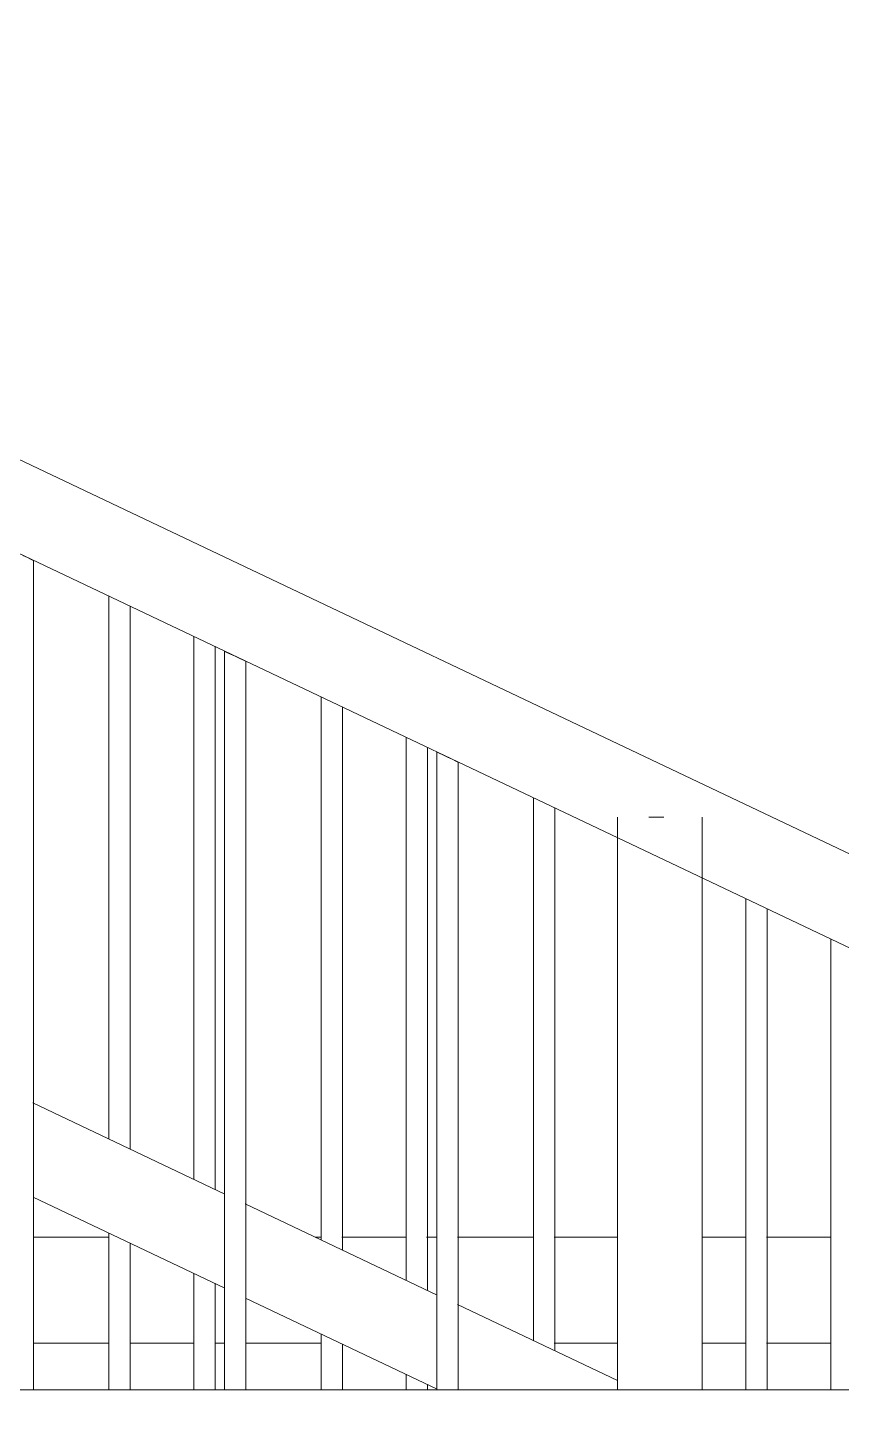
# Model space of a CAD drawing. Header units: millimetres. Extents: x -515342 to 330399, y -224905 to 507333.
# Drawn here: x 202460 to 202843, y -50915 to -50260 of the extents above; entities that cross this region are included whole.
import ezdxf

# ---------------------------------------------------------------- set-up
doc = ezdxf.new("R2010")
doc.units = ezdxf.units.MM
doc.layers.get('0').update_dxf_attribs({"lineweight": 0})
for name, color, linetype, lineweight in [('Витраж', 7, 'Continuous', 0), ('Ограждение', 7, 'Continuous', 0), ('Панели витража', 7, 'Continuous', 0), ('Перекрытие', 7, 'Continuous', 0)]:
    doc.layers.add(name, color=color, linetype=linetype, lineweight=lineweight)

# ---------------------------------------------------------------- blocks, each defined once
blk = doc.blocks.new('Ограждение - АР_Ограждение_Балясина_D40_900-V31-Фасад Д-А_')
at = {"layer": 'Ограждение'}
for p, q in [((7134.5, 228), (7134.5, 497.86)), ((7154.5, 497.86), (7149.32, 497.86)), ((7156.33, 497.86), (7154.5, 497.86)), ((7174.5, 497.86), (7174.5, 228))]:
    blk.add_line(p, q, dxfattribs=at)
blk = doc.blocks.new('Ограждение - АР_Ограждение_Балясина_10-V32-Фасад Д-А_')
at = {"layer": 'Ограждение'}
for p, q in [((7049.5, 228), (7049.5, 528.45)), ((7059.5, 523.71), (7059.5, 228))]:
    blk.add_line(p, q, dxfattribs=at)
at = {"layer": 'Ограждение', "flags": 128}
for points in [[(7049.63, 528.39), (7050.59, 527.94), (7052.33, 527.11), (7054.5, 526.08)], [(7054.5, 526.08), (7056.67, 525.05), (7058.41, 524.22), (7059.37, 523.76), (7059.5, 523.71)]]:
    blk.add_lwpolyline(points, dxfattribs=at)
blk = doc.blocks.new('Ограждение - АР_Ограждение_Балясина_10-V33-Фасад Д-А_')
at = {"layer": 'Ограждение'}
for p, q in [((6949.5, 228), (6949.5, 575.95)), ((6959.5, 571.21), (6959.5, 228))]:
    blk.add_line(p, q, dxfattribs=at)
at = {"layer": 'Ограждение', "flags": 128}
for points in [[(6949.63, 575.89), (6950.59, 575.44), (6952.33, 574.61), (6954.5, 573.58)], [(6954.5, 573.58), (6956.67, 572.55), (6958.41, 571.72), (6959.37, 571.26), (6959.5, 571.21)]]:
    blk.add_lwpolyline(points, dxfattribs=at)
blk = doc.blocks.new('Ограждение - АР_Ограждение_Балясина_10-V34-Фасад Д-А_')
at = {"layer": 'Ограждение'}
blk.add_line((6859.5, 618.71), (6859.5, 228), dxfattribs=at)
at = {"layer": 'Ограждение', "flags": 128}
blk.add_lwpolyline([(6854.5, 621.08), (6856.67, 620.05), (6858.41, 619.22), (6859.37, 618.76), (6859.5, 618.71)], dxfattribs=at)
blk = doc.blocks.new('Ограждение - Ограждение-9706166-Фасад Д-А_')
for name in ['Ограждение - АР_Ограждение_Балясина_10-V34-Фасад Д-А_', 'Ограждение - АР_Ограждение_Балясина_10-V33-Фасад Д-А_', 'Ограждение - АР_Ограждение_Балясина_10-V32-Фасад Д-А_', 'Ограждение - АР_Ограждение_Балясина_D40_900-V31-Фасад Д-А_']:
    blk.add_blockref(name, (0, 0))
blk = doc.blocks.new('Тип верхнего поручня - Верхний поручень_Внутренний_-9706283-Фасад Д-А_')
at = {"layer": 'Ограждение'}
for p, q in [((7803.33, 214.67), (6550, 810)), ((6550, 765.72), (7682.04, 228))]:
    blk.add_line(p, q, dxfattribs=at)
blk = doc.blocks.new('Тип перил - Перила_Внутренний_-9706296-Фасад Д-А_')
at = {"layer": 'Ограждение'}
for p, q in [((6949.63, 320.18), (6859.15, 363.15)), ((6859.37, 318.76), (6949.63, 275.89)), ((7049.63, 272.68), (6959.15, 315.65)), ((6959.37, 271.26), (7049.63, 228.39)), ((7134.5, 232.36), (7059.15, 268.15))]:
    blk.add_line(p, q, dxfattribs=at)
blk = doc.blocks.new('Ограждение - АР_Ограждение_Балясина_10-V39-Фасад Д-А_')
at = {"layer": 'Ограждение'}
for p, q in [((7235, 440.34), (7235, 228)), ((7235.13, 440.28), (7235.13, 440.28))]:
    blk.add_line(p, q, dxfattribs=at)
blk = doc.blocks.new('Ограждение - АР_Ограждение_Балясина_10-V40-Фасад Д-А_')
at = {"layer": 'Ограждение'}
for p, q in [((7035, 535.34), (7035, 279.62)), ((7035.13, 535.28), (7035.13, 535.28)), ((7045, 274.87), (7045, 530.59)), ((7035, 235.34), (7035, 228)), ((7045, 228), (7045, 230.59))]:
    blk.add_line(p, q, dxfattribs=at)
blk = doc.blocks.new('Ограждение - АР_Ограждение_Балясина_10-V41-Фасад Д-А_')
at = {"layer": 'Ограждение'}
for p, q in [((6935, 582.84), (6935, 327.12)), ((6935.13, 582.78), (6935.13, 582.78)), ((6945, 322.37), (6945, 578.09)), ((6935, 282.84), (6935, 228)), ((6945, 228), (6945, 278.09))]:
    blk.add_line(p, q, dxfattribs=at)
blk = doc.blocks.new('Ограждение - Ограждение-9707695-Фасад Д-А_')
for name in ['Ограждение - АР_Ограждение_Балясина_10-V41-Фасад Д-А_', 'Ограждение - АР_Ограждение_Балясина_10-V40-Фасад Д-А_', 'Ограждение - АР_Ограждение_Балясина_10-V39-Фасад Д-А_']:
    blk.add_blockref(name, (0, 0))
blk = doc.blocks.new('Ограждение - АР_Ограждение_Балясина_10-V47-Фасад Д-А_')
at = {"layer": 'Ограждение'}
for p, q in [((6895, 346.13), (6895, 601.84)), ((6895.13, 601.78), (6895.13, 601.78)), ((6905, 597.09), (6905, 341.38)), ((6895, 228), (6895, 301.84)), ((6905, 297.09), (6905, 228))]:
    blk.add_line(p, q, dxfattribs=at)
blk = doc.blocks.new('Ограждение - АР_Ограждение_Балясина_10-V48-Фасад Д-А_')
at = {"layer": 'Ограждение'}
for p, q in [((6995, 298.63), (6995, 554.34)), ((6995.13, 554.28), (6995.13, 554.28)), ((7005, 549.59), (7005, 293.88)), ((6995, 228), (6995, 254.34)), ((7005, 249.59), (7005, 228))]:
    blk.add_line(p, q, dxfattribs=at)
blk = doc.blocks.new('Ограждение - АР_Ограждение_Балясина_10-V49-Фасад Д-А_')
at = {"layer": 'Ограждение'}
for p, q in [((7095, 251.13), (7095, 506.84)), ((7095.13, 506.78), (7095.13, 506.78)), ((7105, 502.09), (7105, 246.38))]:
    blk.add_line(p, q, dxfattribs=at)
blk = doc.blocks.new('Ограждение - АР_Ограждение_Балясина_10-V50-Фасад Д-А_')
at = {"layer": 'Ограждение'}
for p, q in [((7195, 228), (7195, 459.34)), ((7195.13, 459.28), (7195.13, 459.28)), ((7205, 454.59), (7205, 228))]:
    blk.add_line(p, q, dxfattribs=at)
blk = doc.blocks.new('Ограждение - АР_Ограждение_Балясина_10-V54-Фасад Д-А_')
at = {"layer": 'Ограждение'}
for p, q in [((7195, 228), (7195, 459.34)), ((7195.13, 459.28), (7195.13, 459.28)), ((7205, 454.59), (7205, 228))]:
    blk.add_line(p, q, dxfattribs=at)
blk = doc.blocks.new('Ограждение - АР_Ограждение_Балясина_10-V55-Фасад Д-А_')
at = {"layer": 'Ограждение'}
for p, q in [((7095, 251.13), (7095, 506.84)), ((7095.13, 506.78), (7095.13, 506.78)), ((7105, 502.09), (7105, 246.38))]:
    blk.add_line(p, q, dxfattribs=at)
blk = doc.blocks.new('Ограждение - АР_Ограждение_Балясина_10-V56-Фасад Д-А_')
at = {"layer": 'Ограждение'}
for p, q in [((6995, 298.63), (6995, 554.34)), ((6995.13, 554.28), (6995.13, 554.28)), ((7005, 549.59), (7005, 293.88)), ((6995, 228), (6995, 254.34)), ((7005, 249.59), (7005, 228))]:
    blk.add_line(p, q, dxfattribs=at)
blk = doc.blocks.new('Ограждение - АР_Ограждение_Балясина_10-V57-Фасад Д-А_')
at = {"layer": 'Ограждение'}
for p, q in [((6895, 346.13), (6895, 601.84)), ((6895.13, 601.78), (6895.13, 601.78)), ((6905, 597.09), (6905, 341.38)), ((6895, 228), (6895, 301.84)), ((6905, 297.09), (6905, 228))]:
    blk.add_line(p, q, dxfattribs=at)
blk = doc.blocks.new('Ограждение - Ограждение-9707916-Фасад Д-А_')
for name in ['Ограждение - АР_Ограждение_Балясина_10-V47-Фасад Д-А_', 'Ограждение - АР_Ограждение_Балясина_10-V57-Фасад Д-А_', 'Ограждение - АР_Ограждение_Балясина_10-V48-Фасад Д-А_', 'Ограждение - АР_Ограждение_Балясина_10-V56-Фасад Д-А_', 'Ограждение - АР_Ограждение_Балясина_10-V49-Фасад Д-А_', 'Ограждение - АР_Ограждение_Балясина_10-V55-Фасад Д-А_', 'Ограждение - АР_Ограждение_Балясина_10-V50-Фасад Д-А_', 'Ограждение - АР_Ограждение_Балясина_10-V54-Фасад Д-А_']:
    blk.add_blockref(name, (0, 0))
blk = doc.blocks.new('Системная панель - АР_ПанельВитража__Cтекло_СМ4-V77-Фасад Д-А_')
at = {"layer": 'Панели витража'}
h = blk.add_hatch(dxfattribs=at)
h.set_pattern_fill('FP_1', color=256, style=0, pattern_type=2)
h.set_pattern_definition([(236.31, (997.1, 1244.6), (-1777.996, -3556.002), [641.07, -5769.6]), (236.31, (1032.67, 1137.9), (-1777.996, -3556.002), [384.64, -6026.03]), (236.31, (819.3, 1137.9), (-1777.996, -3556.002), [384.64, -6026.03])])
h.paths.add_polyline_path([(7259.37, 300), (7295.13, 300), (7295.13, 411.78), (7259.37, 427.53), (7259.37, 384.46)])
h.paths.add_polyline_path([(7516.52, 300), (7515.77, 300.97), (7511.97, 306.7), (7510, 309.72), (7510, 300), (7512.68, 300)])
h.paths.add_polyline_path([(7623.68, 300), (7825, 300), (7825, 2725), (6725, 2725), (6725, 726.87), (7291.07, 458.82), (7305.11, 453.85), (7327.14, 451.57), (7522.12, 450.88), (7526.12, 451.05), (7532.56, 451.23), (7537.6, 449.88), (7541.15, 447.33), (7541.96, 446.24), (7544.86, 444.77), (7547.49, 440.83), (7550, 425.48), (7550.15, 377.78), (7551.43, 376.16), (7556.83, 368.85), (7556.88, 366.23), (7557.54, 357.07), (7556.85, 358.58), (7555.97, 358.38), (7555.48, 357.36), (7554.54, 357.22), (7554.54, 354.32), (7552.35, 353.24), (7552.93, 352.11), (7552.8, 351.24), (7552.8, 350.26), (7553.72, 349.61), (7550, 346.94), (7550, 335), (7571.89, 324.6)])
h.paths.add_polyline_path([(7470, 300), (7470, 328.72), (7459.37, 333.76), (7459.37, 300)])
h.paths.add_polyline_path([(7444.87, 300), (7449.63, 300.97), (7449.63, 338.39), (7444.87, 339.46), (7444.87, 300.22)])
h.paths.add_polyline_path([(7435.13, 300), (7435.13, 345.28), (7420, 352.47), (7420, 300)])
h.paths.add_polyline_path([(7380, 300), (7380, 371.47), (7360, 380.97), (7360, 300), (7377.35, 300)])
h.paths.add_polyline_path([(7320, 300), (7319.33, 400.29), (7304.87, 407.15), (7304.87, 300), (7319.33, 300)])
h.paths.add_polyline_path([(6760, 300), (6780, 300), (6780, 356.47), (6760, 365.97), (6760, 335.92)])
h.paths.add_polyline_path([(6820, 300), (6835.13, 300), (6835.13, 330.28), (6820, 337.47), (6820, 311.65)])
h.paths.add_polyline_path([(6844.87, 300), (6849.63, 300), (6849.63, 323.39), (6844.87, 325.65)])
h.paths.add_polyline_path([(7249.63, 300), (7249.63, 433.39), (7244.87, 435.65), (7244.87, 300)])
h.paths.add_polyline_path([(6859.37, 300), (6895.13, 300), (6895.13, 301.78), (6859.37, 318.76)])
h.paths.add_polyline_path([(7235.13, 300), (7235.13, 440.28), (7204.87, 454.65), (7204.87, 300)])
h.paths.add_polyline_path([(6992.11, 300), (6995.13, 300), (6995.13, 554.28), (6959.37, 571.26), (6959.37, 315.55), (6971.18, 309.94)])
h.paths.add_polyline_path([(7004.87, 300), (7035.13, 300), (7035.13, 535.28), (7004.87, 549.65), (7004.87, 384.46)])
h.paths.add_polyline_path([(7049.63, 300), (7049.63, 528.39), (7044.87, 530.65), (7044.87, 300)])
h.paths.add_polyline_path([(7059.37, 300), (7095.13, 300), (7095.13, 506.78), (7059.37, 523.76), (7059.37, 384.46)])
h.paths.add_polyline_path([(7104.87, 300), (7134.5, 300), (7134.5, 488.08), (7104.87, 502.15), (7104.87, 384.46)])
h.paths.add_polyline_path([(7195.13, 300), (7195.13, 459.28), (7174.5, 469.08), (7174.5, 300)])
h.paths.add_polyline_path([(6740, 313.08), (6744.29, 315.01), (6735.71, 314.65), (6739.08, 313.25)])
h.paths.add_polyline_path([(6949.63, 320.18), (6949.63, 575.89), (6944.87, 578.15), (6944.87, 322.43)])
h.paths.add_polyline_path([(6935.13, 327.07), (6935.13, 582.78), (6904.87, 597.15), (6904.87, 341.43), (6913.16, 337.5)])
h.paths.add_polyline_path([(6733.38, 338.48), (6733.38, 341.93), (6733.37, 341.93)])
h.paths.add_polyline_path([(6895.13, 346.07), (6895.13, 601.78), (6859.37, 618.76), (6859.37, 363.05)])
h.paths.add_polyline_path([(7510, 363.76), (7509.43, 411.58), (7420, 411.51), (7420, 396.75), (7476.47, 370.75), (7493.4, 365.48), (7508.94, 363.87)])
h.paths.add_polyline_path([(6849.63, 367.68), (6849.63, 623.39), (6844.87, 625.65), (6844.87, 369.93)])
h.paths.add_polyline_path([(6835.13, 374.57), (6835.13, 630.28), (6820, 637.47), (6820, 381.75), (6826.12, 378.84)])
h.paths.add_polyline_path([(6780, 400.75), (6780, 656.47), (6760, 665.97), (6760, 410.25)])
h.paths.add_polyline_path([(7510, 411.98), (7509.35, 412.05), (7509.35, 412.02)])
h.paths.add_polyline_path([(7516.35, 447.65), (7520, 449.6), (7519.11, 449.6), (7516.72, 447.91)])
blk = doc.blocks.new('Прямоугольный импост - АР_Импост_50х100 _импост витража_-V79-Фасад Д-А_')
at = {"layer": 'Витраж'}
for p, q in [((6895.13, 300), (6859.37, 300)), ((6995.13, 300), (6992.11, 300)), ((7035.13, 300), (7004.66, 300)), ((7049.63, 300), (7044.68, 300)), ((7095.13, 300), (7059.18, 300)), ((7134.5, 300), (7104.7, 300)), ((7195.13, 300), (7174.39, 300)), ((7235.13, 300), (7204.74, 300))]:
    blk.add_line(p, q, dxfattribs=at)
blk = doc.blocks.new('Тип верхнего поручня - Верхний поручень_Внутренний_-9972950-Фасад Д-А_')
at = {"layer": 'Ограждение'}
blk.add_line((7719, 228), (6779, 228), dxfattribs=at)
blk = doc.blocks.new('Ограждение - АР_Ограждение_Балясина_10-V110-Фасад Д-А_')
at = {"layer": 'Ограждение'}
for p, q in [((6995, 298.63), (6995, 554.34)), ((6995.13, 554.28), (6995.13, 554.28)), ((7005, 549.59), (7005, 293.88)), ((6995, 228), (6995, 254.34)), ((7005, 249.59), (7005, 228))]:
    blk.add_line(p, q, dxfattribs=at)
blk = doc.blocks.new('Ограждение - АР_Ограждение_Балясина_10-V111-Фасад Д-А_')
at = {"layer": 'Ограждение'}
for p, q in [((7095, 251.13), (7095, 506.84)), ((7095.13, 506.78), (7095.13, 506.78)), ((7105, 502.09), (7105, 246.38))]:
    blk.add_line(p, q, dxfattribs=at)
blk = doc.blocks.new('Ограждение - АР_Ограждение_Балясина_10-V112-Фасад Д-А_')
at = {"layer": 'Ограждение'}
for p, q in [((7195, 228), (7195, 459.34)), ((7195.13, 459.28), (7195.13, 459.28)), ((7205, 454.59), (7205, 228))]:
    blk.add_line(p, q, dxfattribs=at)
blk = doc.blocks.new('Ограждение - АР_Ограждение_Балясина_10-V114-Фасад Д-А_')
at = {"layer": 'Ограждение'}
for p, q in [((7195, 228), (7195, 459.34)), ((7195.13, 459.28), (7195.13, 459.28)), ((7205, 454.59), (7205, 228))]:
    blk.add_line(p, q, dxfattribs=at)
blk = doc.blocks.new('Ограждение - АР_Ограждение_Балясина_10-V115-Фасад Д-А_')
at = {"layer": 'Ограждение'}
for p, q in [((7095, 251.13), (7095, 506.84)), ((7095.13, 506.78), (7095.13, 506.78)), ((7105, 502.09), (7105, 246.38))]:
    blk.add_line(p, q, dxfattribs=at)
blk = doc.blocks.new('Ограждение - АР_Ограждение_Балясина_10-V116-Фасад Д-А_')
at = {"layer": 'Ограждение'}
for p, q in [((6995, 298.63), (6995, 554.34)), ((6995.13, 554.28), (6995.13, 554.28)), ((7005, 549.59), (7005, 293.88)), ((6995, 228), (6995, 254.34)), ((7005, 249.59), (7005, 228))]:
    blk.add_line(p, q, dxfattribs=at)
blk = doc.blocks.new('Ограждение - Ограждение-10129586-Фасад Д-А_')
for name in ['Ограждение - АР_Ограждение_Балясина_10-V47-Фасад Д-А_', 'Ограждение - АР_Ограждение_Балясина_10-V57-Фасад Д-А_', 'Ограждение - АР_Ограждение_Балясина_10-V110-Фасад Д-А_', 'Ограждение - АР_Ограждение_Балясина_10-V116-Фасад Д-А_', 'Ограждение - АР_Ограждение_Балясина_10-V111-Фасад Д-А_', 'Ограждение - АР_Ограждение_Балясина_10-V115-Фасад Д-А_', 'Ограждение - АР_Ограждение_Балясина_10-V112-Фасад Д-А_', 'Ограждение - АР_Ограждение_Балясина_10-V114-Фасад Д-А_']:
    blk.add_blockref(name, (0, 0))
blk = doc.blocks.new('СД_Люблино_Фасады_rvt-1-Фасад Д-А_')
at = {"layer": 'Перекрытие'}
for p, q in [((6859.37, 250), (6895.13, 250)), ((6904.87, 250), (6935.13, 250)), ((6944.87, 250), (6949.63, 250)), ((6959.37, 250), (6995.13, 250)), ((7104.66, 250), (7134.5, 250)), ((7174.36, 250), (7195.13, 250)), ((7204.7, 250), (7235.13, 250))]:
    blk.add_line(p, q, dxfattribs=at)
at = {"layer": 'Витраж', "lineweight": 9}
blk.add_blockref('Прямоугольный импост - АР_Импост_50х100 _импост витража_-V79-Фасад Д-А_', (0, 0), dxfattribs=at)
at = {"layer": 'Ограждение', "lineweight": 9}
for name in ['Тип верхнего поручня - Верхний поручень_Внутренний_-9706283-Фасад Д-А_', 'Ограждение - Ограждение-9706166-Фасад Д-А_', 'Ограждение - Ограждение-9707916-Фасад Д-А_', 'Ограждение - Ограждение-10129586-Фасад Д-А_', 'Ограждение - Ограждение-9707695-Фасад Д-А_', 'Тип перил - Перила_Внутренний_-9706296-Фасад Д-А_', 'Тип верхнего поручня - Верхний поручень_Внутренний_-9972950-Фасад Д-А_']:
    blk.add_blockref(name, (0, 0), dxfattribs=at)
at = {"layer": 'Панели витража', "lineweight": 9}
blk.add_blockref('Системная панель - АР_ПанельВитража__Cтекло_СМ4-V77-Фасад Д-А_', (0, 0), dxfattribs=at)

msp = doc.modelspace()

# ---------------------------------------------------------------- block references
msp.add_blockref('СД_Люблино_Фасады_rvt-1-Фасад Д-А_', (195602.9839, -51129.182))

doc.saveas('drawing.dxf')
